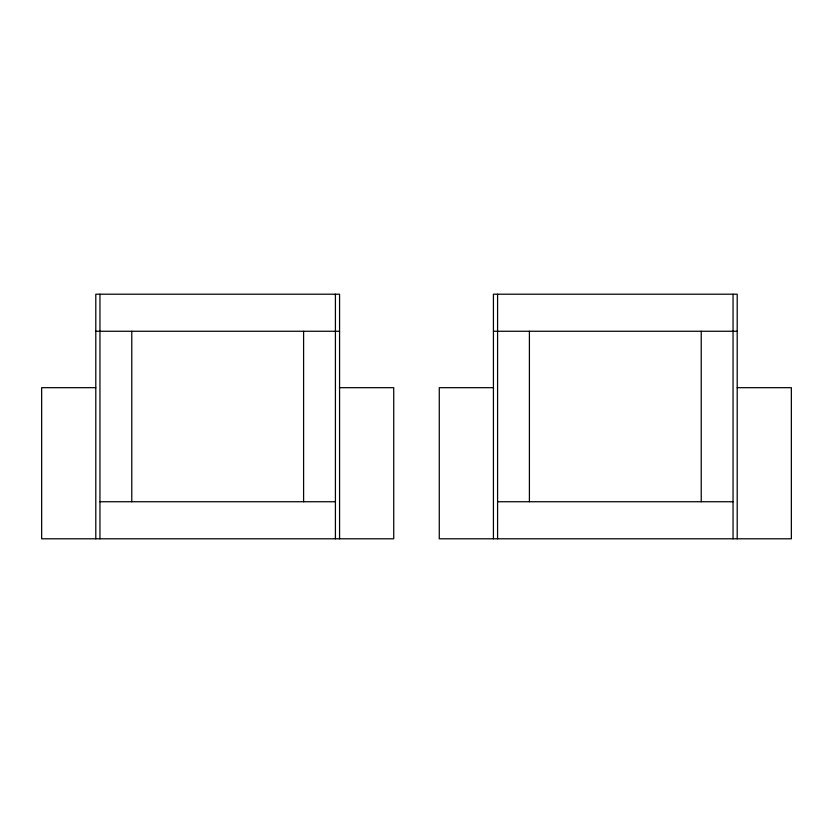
<?xml version="1.0" encoding="UTF-8"?>
<svg xmlns="http://www.w3.org/2000/svg" width="833" height="833" viewBox="0 0 833 833"><rect width="100%" height="100%" fill="white"/><g stroke="black" fill="none" stroke-linecap="round" stroke-linejoin="round"><path stroke-width="1.25" d="M95.795 331.263L339.572 331.263M493.428 331.263L737.205 331.263M95.795 387.678L41.65 387.678L41.65 538.795L393.728 538.795L393.728 387.678L339.364 387.678M493.428 387.678L439.272 387.678L439.272 538.795L791.35 538.795L791.35 387.678L737.205 387.678M99.95 501.737L335.418 501.737M497.582 501.737L733.05 501.737M737.205 538.795L737.205 294.205L493.428 294.205L493.428 538.795M733.05 294.205L733.05 538.795M701.23 331.263L701.23 501.737M529.403 331.263L529.403 501.737M497.582 294.205L497.582 538.795M339.572 538.795L339.572 294.205L95.795 294.205L95.795 538.795M335.418 294.205L335.418 538.795M303.597 331.263L303.597 501.737M131.77 331.263L131.77 501.737M99.95 294.205L99.95 538.795"/></g></svg>
